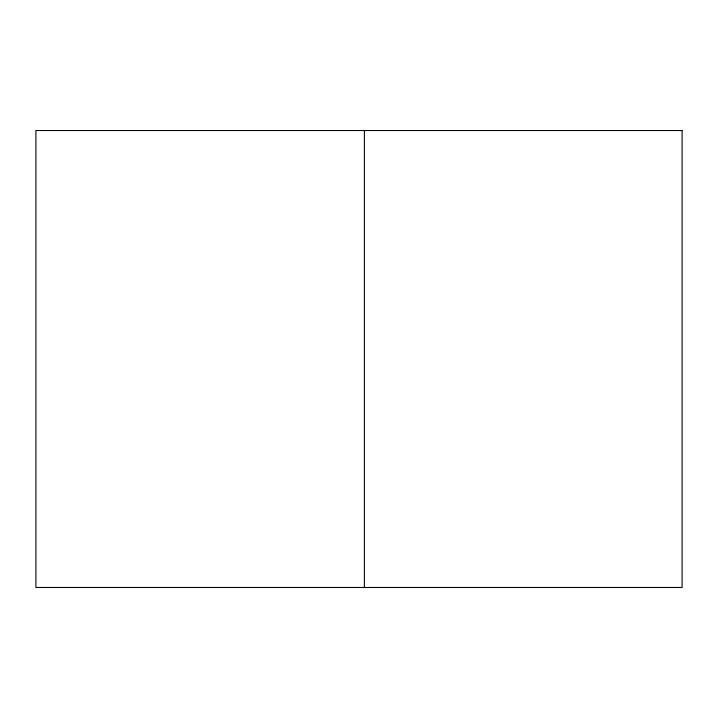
<?xml version="1.0" encoding="UTF-8"?>
<svg xmlns="http://www.w3.org/2000/svg" width="718" height="718" viewBox="0 0 718 718"><rect width="100%" height="100%" fill="white"/><g stroke="black" fill="none" stroke-linecap="round" stroke-linejoin="round"><path stroke-width="1.08" d="M364.385 130.532L364.385 587.468M682.1 130.532L35.9 130.532L35.9 587.468L682.1 587.468L682.1 130.532"/></g></svg>
